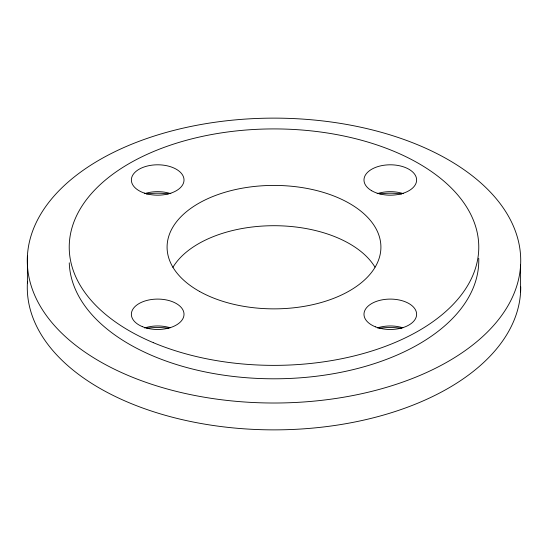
<?xml version="1.0" encoding="UTF-8"?>
<svg xmlns="http://www.w3.org/2000/svg" width="548" height="548" viewBox="0 0 548 548"><rect width="100%" height="100%" fill="white"/><g stroke="black" fill="none" stroke-linecap="round" stroke-linejoin="round"><path stroke-width="0.82" d="M520.6 265.047A246.723 142.446 0 0 1 143.987 381.634A246.723 142.446 0 0 1 157.413 135.034A246.723 142.446 0 0 1 520.6 265.047L520.6 291.906M27.4 256.094L27.4 282.953M520.716 286.796A246.723 142.446 0 0 1 269.267 429.844A246.723 142.446 0 0 1 27.503 281.329M172.894 267.369A106.915 61.725 0 0 1 273.795 225.708A106.915 61.725 0 0 1 374.976 267.143M146.727 328.266A46.875 27.064 0 0 1 168.825 328.286M378.887 328.327A46.875 27.064 0 0 1 401.739 328.334M146.343 194.019A46.875 27.064 0 0 1 168.25 193.91M379.75 193.91A46.875 27.064 0 0 1 401.657 194.019M478.74 258.307A204.781 118.231 0 0 1 277.918 378.778A204.781 118.231 0 0 1 69.26 262.828M144.583 327.971A26.318 15.193 0 0 1 170.147 327.766M144.535 193.691A26.318 15.193 0 0 1 170.853 193.691M377.291 327.944A26.318 15.193 0 0 1 402.855 327.793M377.147 193.691A26.318 15.193 0 0 1 403.465 193.691M153.33 342.664A204.781 118.231 0 0 0 477.616 259.711A204.781 118.231 0 0 0 191.047 139.048A204.781 118.231 0 0 0 153.33 342.664M199.451 291.385A106.915 61.725 0 0 0 377.64 262.286A106.915 61.725 0 0 0 244.901 187.745A106.915 61.725 0 0 0 199.451 291.385M142.322 326.622A26.318 15.193 0 0 0 183.881 315.806A26.318 15.193 0 0 0 146.878 300.434A26.318 15.193 0 0 0 142.322 326.622M144.535 193.149A26.318 15.193 0 0 0 184.012 179.991A26.318 15.193 0 0 0 144.535 166.832A26.318 15.193 0 0 0 144.535 193.149M371.695 190.738A26.318 15.193 0 0 0 415.727 183.923A26.318 15.193 0 0 0 383.497 165.318A26.318 15.193 0 0 0 371.695 190.738M375.551 326.868A26.318 15.193 0 0 0 416.555 315.374A26.318 15.193 0 0 0 378.812 300.619A26.318 15.193 0 0 0 375.551 326.868"/></g></svg>
